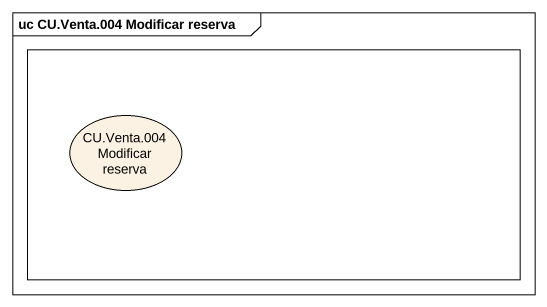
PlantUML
@startuml
mainframe uc CU.Venta.004 Modificar reserva
rectangle " " as rectangle1 {
  usecase "CU.Venta.004 Modificar reserva" as CU_Venta_004_Modificar
}
@enduml
